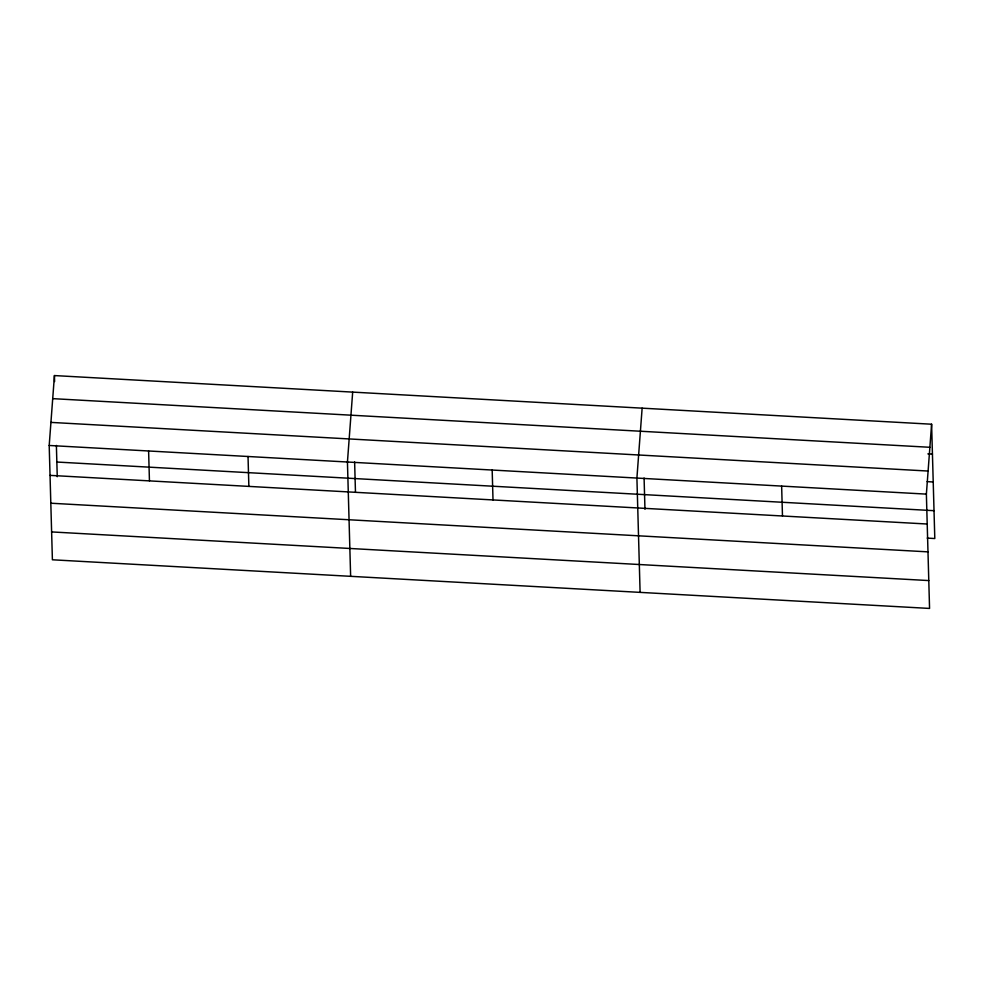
<?xml version="1.0" encoding="UTF-8"?>
<svg xmlns="http://www.w3.org/2000/svg" width="984" height="984" viewBox="0 0 984 984"><rect width="100%" height="100%" fill="white"/><g stroke="black" fill="none" stroke-linecap="round" stroke-linejoin="round"><path stroke-width="1.48" d="M931.602 424.215L926.375 494.116L929.56 608.432L52.398 559.785L49.2 445.469L54.44 375.568L931.602 424.215L934.8 538.531L927.186 538.113M352.678 392.112L347.438 462L350.636 576.317M642.134 408.163L636.906 478.052L640.104 592.368M52.706 398.643L929.88 447.289M927.875 453.87L932.438 454.128M50.922 422.394L928.096 471.041M927.125 481.643L933.226 481.976M49.2 445.469L926.375 494.116M56.851 462.037L934.025 510.684M50.036 475.37L927.211 524.017M50.811 503.218L927.986 551.864M51.611 531.926L928.785 580.572M781.64 486.084L782.477 515.985M644.089 478.015L644.963 509.294M492.172 470.032L493.009 499.933M354.621 461.951L355.458 491.766M248.03 456.49L248.866 486.391M148.609 450.979L149.445 480.881M54.44 375.568L54.6 381.558M56.383 445.42L57.256 476.699"/></g></svg>
